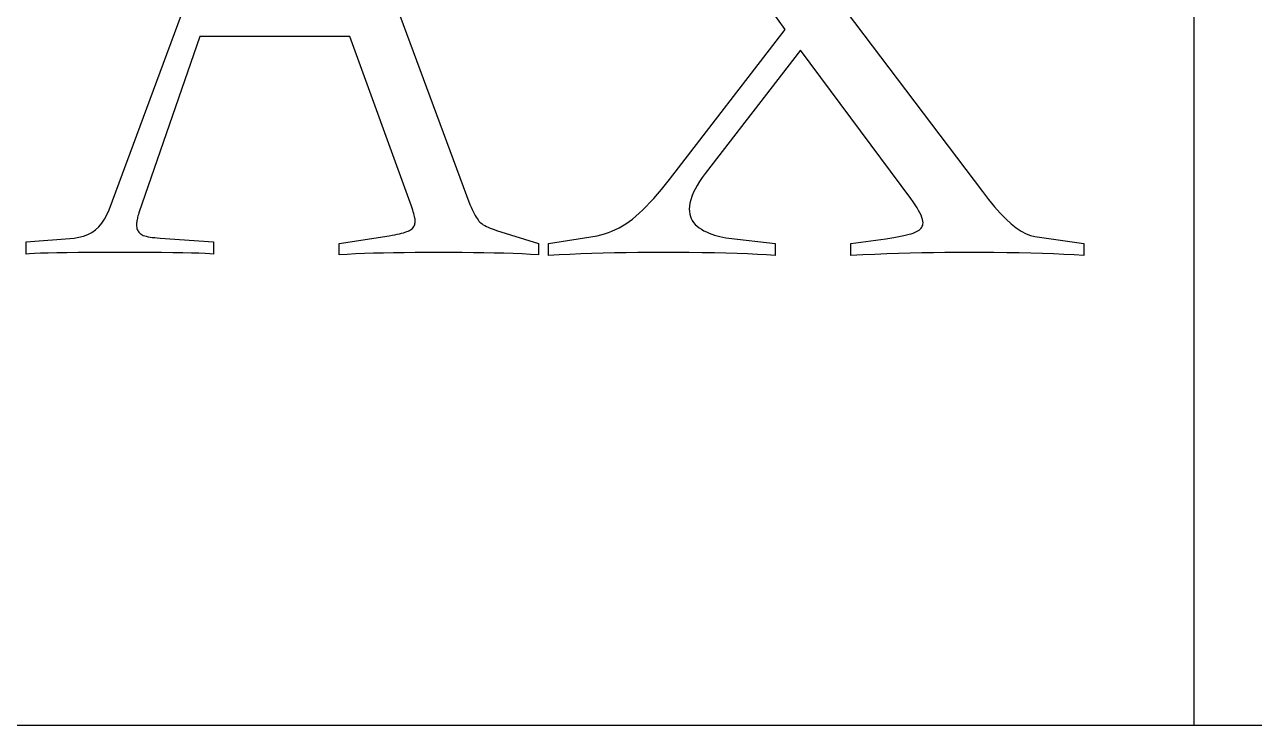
# Model space of a CAD drawing. Header units: millimetres. Extents: x -210 to 210, y -148 to 148.
# Drawn here: x -37.297 to -33.033, y -63.375 to -60.944 of the extents above; entities that cross this region are included whole.
import ezdxf

# ---------------------------------------------------------------- set-up
doc = ezdxf.new("R2010")
doc.units = ezdxf.units.MM
doc.layers.get('0').update_dxf_attribs({"lineweight": 18})

msp = doc.modelspace()

# ---------------------------------------------------------------- linework, layer by layer
at = {"color": 7, "lineweight": 30, "ltscale": 0.175753}
msp.add_line((-33.2415, -63.3748), (-33.2415, -56.3447), dxfattribs=at)
at = {"color": 7, "lineweight": 30, "ltscale": 0.042509}
msp.add_line((-37.0035, -61.5866), (-36.4123, -59.9923), dxfattribs=at)
at = {"color": 7, "lineweight": 30, "ltscale": 0.042007}
msp.add_line((-36.3357, -59.9923), (-35.7524, -61.5681), dxfattribs=at)
at = {"color": 7, "lineweight": 30, "ltscale": 0.020619}
msp.add_line((-34.6596, -60.961), (-35.14, -60.2906), dxfattribs=at)
at = {"color": 7, "lineweight": 30, "ltscale": 0.020773}
msp.add_line((-34.4775, -60.8607), (-33.976, -61.5232), dxfattribs=at)
at = {"color": 7, "lineweight": 30, "ltscale": 0.016419}
msp.add_line((-35.0609, -61.481), (-34.6596, -60.961), dxfattribs=at)
at = {"color": 7, "lineweight": 30, "ltscale": 0.016194}
msp.add_line((-36.6894, -60.9848), (-36.9006, -61.5971), dxfattribs=at)
at = {"color": 7, "lineweight": 30, "ltscale": 0.013}
msp.add_line((-36.1694, -60.9848), (-36.6894, -60.9848), dxfattribs=at)
at = {"color": 7, "lineweight": 30, "ltscale": 0.015656}
msp.add_line((-35.9556, -61.5734), (-36.1694, -60.9848), dxfattribs=at)
at = {"color": 7, "lineweight": 30, "ltscale": 0.013502}
msp.add_line((-34.6068, -61.0323), (-34.9368, -61.4599), dxfattribs=at)
at = {"color": 7, "lineweight": 30, "ltscale": 0.016035}
msp.add_line((-34.2241, -61.547), (-34.6068, -61.0323), dxfattribs=at)
at = {"color": 7, "lineweight": 30, "ltscale": 0.000422991}
msp.add_line((-34.9473, -61.4744), (-34.9567, -61.4885), dxfattribs=at)
at = {"color": 7, "lineweight": 30, "ltscale": 0.000449272}
msp.add_line((-34.9368, -61.4599), (-34.9473, -61.4744), dxfattribs=at)
at = {"color": 7, "lineweight": 30, "ltscale": 0.000525546}
msp.add_line((-35.1023, -61.5321), (-35.0888, -61.516), dxfattribs=at)
at = {"color": 7, "lineweight": 30, "ltscale": 0.00054894}
msp.add_line((-35.0888, -61.516), (-35.0749, -61.499), dxfattribs=at)
at = {"color": 7, "lineweight": 30, "ltscale": 0.000571568}
msp.add_line((-35.0749, -61.499), (-35.0609, -61.481), dxfattribs=at)
at = {"color": 7, "lineweight": 30, "ltscale": 0.000350955}
msp.add_line((-34.9723, -61.5152), (-34.9784, -61.5278), dxfattribs=at)
at = {"color": 7, "lineweight": 30, "ltscale": 0.000374059}
msp.add_line((-34.9651, -61.5021), (-34.9723, -61.5152), dxfattribs=at)
at = {"color": 7, "lineweight": 30, "ltscale": 0.000398631}
msp.add_line((-34.9567, -61.4885), (-34.9651, -61.5021), dxfattribs=at)
at = {"color": 7, "lineweight": 30, "ltscale": 0.000458271}
msp.add_line((-35.1411, -61.5747), (-35.1285, -61.5615), dxfattribs=at)
at = {"color": 7, "lineweight": 30, "ltscale": 0.000480248}
msp.add_line((-35.1285, -61.5615), (-35.1155, -61.5473), dxfattribs=at)
at = {"color": 7, "lineweight": 30, "ltscale": 0.000503117}
msp.add_line((-35.1155, -61.5473), (-35.1023, -61.5321), dxfattribs=at)
at = {"color": 7, "lineweight": 30, "ltscale": 0.000271813}
msp.add_line((-34.99, -61.5629), (-34.9917, -61.5737), dxfattribs=at)
at = {"color": 7, "lineweight": 30, "ltscale": 0.000288848}
msp.add_line((-34.9872, -61.5517), (-34.99, -61.5629), dxfattribs=at)
at = {"color": 7, "lineweight": 30, "ltscale": 0.000308033}
msp.add_line((-34.9833, -61.54), (-34.9872, -61.5517), dxfattribs=at)
at = {"color": 7, "lineweight": 30, "ltscale": 0.000328658}
msp.add_line((-34.9784, -61.5278), (-34.9833, -61.54), dxfattribs=at)
at = {"color": 7, "lineweight": 30, "ltscale": 0.000346491}
msp.add_line((-34.2161, -61.5583), (-34.2241, -61.547), dxfattribs=at)
at = {"color": 7, "lineweight": 30, "ltscale": 0.000321319}
msp.add_line((-34.2089, -61.5689), (-34.2161, -61.5583), dxfattribs=at)
at = {"color": 7, "lineweight": 30, "ltscale": 0.000873477}
msp.add_line((-33.976, -61.5232), (-33.9547, -61.5509), dxfattribs=at)
at = {"color": 7, "lineweight": 30, "ltscale": 0.000809718}
msp.add_line((-33.9547, -61.5509), (-33.9341, -61.5759), dxfattribs=at)
at = {"color": 7, "lineweight": 30, "ltscale": 0.000440914}
msp.add_line((-37.0193, -61.6192), (-37.0109, -61.6037), dxfattribs=at)
at = {"color": 7, "lineweight": 30, "ltscale": 0.000466611}
msp.add_line((-37.0109, -61.6037), (-37.0035, -61.5866), dxfattribs=at)
at = {"color": 7, "lineweight": 30, "ltscale": 0.000128442}
msp.add_line((-36.9021, -61.6023), (-36.9034, -61.6073), dxfattribs=at)
at = {"color": 7, "lineweight": 30, "ltscale": 0.000134827}
msp.add_line((-36.9006, -61.5971), (-36.9021, -61.6023), dxfattribs=at)
at = {"color": 7, "lineweight": 30, "ltscale": 0.000190072}
msp.add_line((-35.9531, -61.5806), (-35.9556, -61.5734), dxfattribs=at)
at = {"color": 7, "lineweight": 30, "ltscale": 0.000177751}
msp.add_line((-35.9509, -61.5873), (-35.9531, -61.5806), dxfattribs=at)
at = {"color": 7, "lineweight": 30, "ltscale": 0.000166078}
msp.add_line((-35.9489, -61.5936), (-35.9509, -61.5873), dxfattribs=at)
at = {"color": 7, "lineweight": 30, "ltscale": 0.000154084}
msp.add_line((-35.9472, -61.5996), (-35.9489, -61.5936), dxfattribs=at)
at = {"color": 7, "lineweight": 30, "ltscale": 0.000141933}
msp.add_line((-35.9457, -61.6051), (-35.9472, -61.5996), dxfattribs=at)
at = {"color": 7, "lineweight": 30, "ltscale": 0.000130096}
msp.add_line((-35.9445, -61.6101), (-35.9457, -61.6051), dxfattribs=at)
at = {"color": 7, "lineweight": 30, "ltscale": 0.000235574}
msp.add_line((-35.7524, -61.5681), (-35.7487, -61.5768), dxfattribs=at)
at = {"color": 7, "lineweight": 30, "ltscale": 0.000221665}
msp.add_line((-35.7487, -61.5768), (-35.7451, -61.5849), dxfattribs=at)
at = {"color": 7, "lineweight": 30, "ltscale": 0.000208174}
msp.add_line((-35.7451, -61.5849), (-35.7415, -61.5924), dxfattribs=at)
at = {"color": 7, "lineweight": 30, "ltscale": 0.000194484}
msp.add_line((-35.7415, -61.5924), (-35.738, -61.5993), dxfattribs=at)
at = {"color": 7, "lineweight": 30, "ltscale": 0.000180933}
msp.add_line((-35.738, -61.5993), (-35.7346, -61.6057), dxfattribs=at)
at = {"color": 7, "lineweight": 30, "ltscale": 0.000167941}
msp.add_line((-35.7346, -61.6057), (-35.7312, -61.6115), dxfattribs=at)
at = {"color": 7, "lineweight": 30, "ltscale": 0.000392826}
msp.add_line((-35.1774, -61.6088), (-35.1656, -61.5984), dxfattribs=at)
at = {"color": 7, "lineweight": 30, "ltscale": 0.000414523}
msp.add_line((-35.1656, -61.5984), (-35.1535, -61.587), dxfattribs=at)
at = {"color": 7, "lineweight": 30, "ltscale": 0.000435901}
msp.add_line((-35.1535, -61.587), (-35.1411, -61.5747), dxfattribs=at)
at = {"color": 7, "lineweight": 30, "ltscale": 0.000257096}
msp.add_line((-34.9917, -61.5737), (-34.9922, -61.5839), dxfattribs=at)
at = {"color": 7, "lineweight": 30, "ltscale": 0.000219605}
msp.add_line((-34.9922, -61.5839), (-34.9918, -61.5927), dxfattribs=at)
at = {"color": 7, "lineweight": 30, "ltscale": 0.000211864}
msp.add_line((-34.9918, -61.5927), (-34.9905, -61.6011), dxfattribs=at)
at = {"color": 7, "lineweight": 30, "ltscale": 0.000206521}
msp.add_line((-34.9905, -61.6011), (-34.9884, -61.6091), dxfattribs=at)
at = {"color": 7, "lineweight": 30, "ltscale": 0.000296803}
msp.add_line((-34.2026, -61.579), (-34.2089, -61.5689), dxfattribs=at)
at = {"color": 7, "lineweight": 30, "ltscale": 0.000272007}
msp.add_line((-34.1971, -61.5884), (-34.2026, -61.579), dxfattribs=at)
at = {"color": 7, "lineweight": 30, "ltscale": 0.000247945}
msp.add_line((-34.1924, -61.5971), (-34.1971, -61.5884), dxfattribs=at)
at = {"color": 7, "lineweight": 30, "ltscale": 0.000224578}
msp.add_line((-34.1886, -61.6053), (-34.1924, -61.5971), dxfattribs=at)
at = {"color": 7, "lineweight": 30, "ltscale": 0.000201392}
msp.add_line((-34.1857, -61.6128), (-34.1886, -61.6053), dxfattribs=at)
at = {"color": 7, "lineweight": 30, "ltscale": 0.000747825}
msp.add_line((-33.9341, -61.5759), (-33.9142, -61.5982), dxfattribs=at)
at = {"color": 7, "lineweight": 30, "ltscale": 0.000687055}
msp.add_line((-33.9142, -61.5982), (-33.8949, -61.6178), dxfattribs=at)
at = {"color": 7, "lineweight": 30, "ltscale": 0.000392606}
msp.add_line((-37.051, -61.6559), (-37.0394, -61.6453), dxfattribs=at)
at = {"color": 7, "lineweight": 30, "ltscale": 0.000403793}
msp.add_line((-37.0394, -61.6453), (-37.0289, -61.6331), dxfattribs=at)
at = {"color": 7, "lineweight": 30, "ltscale": 0.000420282}
msp.add_line((-37.0289, -61.6331), (-37.0193, -61.6192), dxfattribs=at)
at = {"color": 7, "lineweight": 30, "ltscale": 8.18573e-05}
msp.add_line((-36.9084, -61.6361), (-36.9085, -61.6394), dxfattribs=at)
at = {"color": 7, "lineweight": 30, "ltscale": 0.000103067}
msp.add_line((-36.9085, -61.6394), (-36.9084, -61.6435), dxfattribs=at)
at = {"color": 7, "lineweight": 30, "ltscale": 8.7189e-05}
msp.add_line((-36.9082, -61.6326), (-36.9084, -61.6361), dxfattribs=at)
at = {"color": 7, "lineweight": 30, "ltscale": 9.84162e-05}
msp.add_line((-36.9084, -61.6435), (-36.9079, -61.6474), dxfattribs=at)
at = {"color": 7, "lineweight": 30, "ltscale": 9.30366e-05}
msp.add_line((-36.9078, -61.6289), (-36.9082, -61.6326), dxfattribs=at)
at = {"color": 7, "lineweight": 30, "ltscale": 9.46093e-05}
msp.add_line((-36.9079, -61.6474), (-36.9071, -61.6511), dxfattribs=at)
at = {"color": 7, "lineweight": 30, "ltscale": 9.86171e-05}
msp.add_line((-36.9072, -61.625), (-36.9078, -61.6289), dxfattribs=at)
at = {"color": 7, "lineweight": 30, "ltscale": 0.000104293}
msp.add_line((-36.9065, -61.6209), (-36.9072, -61.625), dxfattribs=at)
at = {"color": 7, "lineweight": 30, "ltscale": 0.000110574}
msp.add_line((-36.9056, -61.6166), (-36.9065, -61.6209), dxfattribs=at)
at = {"color": 7, "lineweight": 30, "ltscale": 0.000116246}
msp.add_line((-36.9046, -61.612), (-36.9056, -61.6166), dxfattribs=at)
at = {"color": 7, "lineweight": 30, "ltscale": 0.000122496}
msp.add_line((-36.9034, -61.6073), (-36.9046, -61.612), dxfattribs=at)
at = {"color": 7, "lineweight": 30, "ltscale": 9.64062e-05}
msp.add_line((-35.9521, -61.6506), (-35.9496, -61.6477), dxfattribs=at)
at = {"color": 7, "lineweight": 30, "ltscale": 9.37238e-05}
msp.add_line((-35.9496, -61.6477), (-35.9474, -61.6446), dxfattribs=at)
at = {"color": 7, "lineweight": 30, "ltscale": 9.30241e-05}
msp.add_line((-35.9474, -61.6446), (-35.9456, -61.6414), dxfattribs=at)
at = {"color": 7, "lineweight": 30, "ltscale": 9.37888e-05}
msp.add_line((-35.9456, -61.6414), (-35.9442, -61.6379), dxfattribs=at)
at = {"color": 7, "lineweight": 30, "ltscale": 0.000118391}
msp.add_line((-35.9436, -61.6148), (-35.9445, -61.6101), dxfattribs=at)
at = {"color": 7, "lineweight": 30, "ltscale": 9.56738e-05}
msp.add_line((-35.9442, -61.6379), (-35.9432, -61.6342), dxfattribs=at)
at = {"color": 7, "lineweight": 30, "ltscale": 0.000106804}
msp.add_line((-35.943, -61.619), (-35.9436, -61.6148), dxfattribs=at)
at = {"color": 7, "lineweight": 30, "ltscale": 9.88412e-05}
msp.add_line((-35.9432, -61.6342), (-35.9426, -61.6303), dxfattribs=at)
at = {"color": 7, "lineweight": 30, "ltscale": 9.55024e-05}
msp.add_line((-35.9426, -61.6228), (-35.943, -61.619), dxfattribs=at)
at = {"color": 7, "lineweight": 30, "ltscale": 8.47412e-05}
msp.add_line((-35.9424, -61.6262), (-35.9426, -61.6228), dxfattribs=at)
at = {"color": 7, "lineweight": 30, "ltscale": 0.000102908}
msp.add_line((-35.9426, -61.6303), (-35.9424, -61.6262), dxfattribs=at)
at = {"color": 7, "lineweight": 30, "ltscale": 0.000154804}
msp.add_line((-35.7312, -61.6115), (-35.7278, -61.6167), dxfattribs=at)
at = {"color": 7, "lineweight": 30, "ltscale": 0.000141793}
msp.add_line((-35.7278, -61.6167), (-35.7245, -61.6213), dxfattribs=at)
at = {"color": 7, "lineweight": 30, "ltscale": 0.000129309}
msp.add_line((-35.7245, -61.6213), (-35.7213, -61.6253), dxfattribs=at)
at = {"color": 7, "lineweight": 30, "ltscale": 0.000117965}
msp.add_line((-35.7213, -61.6253), (-35.7181, -61.6288), dxfattribs=at)
at = {"color": 7, "lineweight": 30, "ltscale": 0.000115961}
msp.add_line((-35.7181, -61.6288), (-35.7147, -61.6319), dxfattribs=at)
at = {"color": 7, "lineweight": 30, "ltscale": 0.000125715}
msp.add_line((-35.7147, -61.6319), (-35.7107, -61.635), dxfattribs=at)
at = {"color": 7, "lineweight": 30, "ltscale": 0.000135428}
msp.add_line((-35.7107, -61.635), (-35.7062, -61.6381), dxfattribs=at)
at = {"color": 7, "lineweight": 30, "ltscale": 0.00014622}
msp.add_line((-35.7062, -61.6381), (-35.7012, -61.641), dxfattribs=at)
at = {"color": 7, "lineweight": 30, "ltscale": 0.000156313}
msp.add_line((-35.7012, -61.641), (-35.6956, -61.644), dxfattribs=at)
at = {"color": 7, "lineweight": 30, "ltscale": 0.000168074}
msp.add_line((-35.6956, -61.644), (-35.6896, -61.6469), dxfattribs=at)
at = {"color": 7, "lineweight": 30, "ltscale": 0.00017927}
msp.add_line((-35.6896, -61.6469), (-35.683, -61.6497), dxfattribs=at)
at = {"color": 7, "lineweight": 30, "ltscale": 0.000191483}
msp.add_line((-35.683, -61.6497), (-35.6758, -61.6525), dxfattribs=at)
at = {"color": 7, "lineweight": 30, "ltscale": 0.000341453}
msp.add_line((-35.2479, -61.6552), (-35.2357, -61.6491), dxfattribs=at)
at = {"color": 7, "lineweight": 30, "ltscale": 0.000344179}
msp.add_line((-35.2357, -61.6491), (-35.2237, -61.6423), dxfattribs=at)
at = {"color": 7, "lineweight": 30, "ltscale": 0.000348232}
msp.add_line((-35.2237, -61.6423), (-35.2119, -61.6349), dxfattribs=at)
at = {"color": 7, "lineweight": 30, "ltscale": 0.000353209}
msp.add_line((-35.2119, -61.6349), (-35.2003, -61.6269), dxfattribs=at)
at = {"color": 7, "lineweight": 30, "ltscale": 0.00035866}
msp.add_line((-35.2003, -61.6269), (-35.1888, -61.6183), dxfattribs=at)
at = {"color": 7, "lineweight": 30, "ltscale": 0.000371671}
msp.add_line((-35.1888, -61.6183), (-35.1774, -61.6088), dxfattribs=at)
at = {"color": 7, "lineweight": 30, "ltscale": 0.0002037}
msp.add_line((-34.9884, -61.6091), (-34.9854, -61.6167), dxfattribs=at)
at = {"color": 7, "lineweight": 30, "ltscale": 0.000203057}
msp.add_line((-34.9854, -61.6167), (-34.9817, -61.6239), dxfattribs=at)
at = {"color": 7, "lineweight": 30, "ltscale": 0.000205899}
msp.add_line((-34.9817, -61.6239), (-34.977, -61.6307), dxfattribs=at)
at = {"color": 7, "lineweight": 30, "ltscale": 0.000210729}
msp.add_line((-34.977, -61.6307), (-34.9715, -61.6371), dxfattribs=at)
at = {"color": 7, "lineweight": 30, "ltscale": 0.00021857}
msp.add_line((-34.9715, -61.6371), (-34.9652, -61.6431), dxfattribs=at)
at = {"color": 7, "lineweight": 30, "ltscale": 0.000227475}
msp.add_line((-34.9652, -61.6431), (-34.958, -61.6487), dxfattribs=at)
at = {"color": 7, "lineweight": 30, "ltscale": 0.000239337}
msp.add_line((-34.958, -61.6487), (-34.95, -61.6539), dxfattribs=at)
at = {"color": 7, "lineweight": 30, "ltscale": 0.000105288}
msp.add_line((-34.1888, -61.6502), (-34.1863, -61.6469), dxfattribs=at)
at = {"color": 7, "lineweight": 30, "ltscale": 0.00010155}
msp.add_line((-34.1863, -61.6469), (-34.1844, -61.6433), dxfattribs=at)
at = {"color": 7, "lineweight": 30, "ltscale": 0.000179552}
msp.add_line((-34.1836, -61.6196), (-34.1857, -61.6128), dxfattribs=at)
at = {"color": 7, "lineweight": 30, "ltscale": 0.000100368}
msp.add_line((-34.1844, -61.6433), (-34.183, -61.6395), dxfattribs=at)
at = {"color": 7, "lineweight": 30, "ltscale": 0.000158752}
msp.add_line((-34.1823, -61.6259), (-34.1836, -61.6196), dxfattribs=at)
at = {"color": 7, "lineweight": 30, "ltscale": 0.000100925}
msp.add_line((-34.183, -61.6395), (-34.1822, -61.6356), dxfattribs=at)
at = {"color": 7, "lineweight": 30, "ltscale": 0.000140406}
msp.add_line((-34.1819, -61.6315), (-34.1823, -61.6259), dxfattribs=at)
at = {"color": 7, "lineweight": 30, "ltscale": 0.000103225}
msp.add_line((-34.1822, -61.6356), (-34.1819, -61.6315), dxfattribs=at)
at = {"color": 7, "lineweight": 30, "ltscale": 0.000627809}
msp.add_line((-33.8949, -61.6178), (-33.8763, -61.6347), dxfattribs=at)
at = {"color": 7, "lineweight": 30, "ltscale": 0.000570616}
msp.add_line((-33.8763, -61.6347), (-33.8585, -61.649), dxfattribs=at)
at = {"color": 7, "lineweight": 30, "ltscale": 0.000517368}
msp.add_line((-33.8585, -61.649), (-33.8413, -61.6605), dxfattribs=at)
at = {"color": 7, "lineweight": 30, "ltscale": 0.00417}
msp.add_line((-37.2912, -61.6974), (-37.1249, -61.6842), dxfattribs=at)
at = {"color": 7, "lineweight": 30, "ltscale": 0.000426135}
msp.add_line((-37.1249, -61.6842), (-37.1081, -61.6818), dxfattribs=at)
at = {"color": 7, "lineweight": 30, "ltscale": 0.000408666}
msp.add_line((-37.1081, -61.6818), (-37.0922, -61.6778), dxfattribs=at)
at = {"color": 7, "lineweight": 30, "ltscale": 0.000396304}
msp.add_line((-37.0922, -61.6778), (-37.0774, -61.6721), dxfattribs=at)
at = {"color": 7, "lineweight": 30, "ltscale": 0.00038892}
msp.add_line((-37.0774, -61.6721), (-37.0637, -61.6648), dxfattribs=at)
at = {"color": 7, "lineweight": 30, "ltscale": 0.000387581}
msp.add_line((-37.0637, -61.6648), (-37.051, -61.6559), dxfattribs=at)
at = {"color": 7, "lineweight": 30, "ltscale": 9.12088e-05}
msp.add_line((-36.9071, -61.6511), (-36.906, -61.6546), dxfattribs=at)
at = {"color": 7, "lineweight": 30, "ltscale": 8.93375e-05}
msp.add_line((-36.906, -61.6546), (-36.9045, -61.6578), dxfattribs=at)
at = {"color": 7, "lineweight": 30, "ltscale": 8.79834e-05}
msp.add_line((-36.9045, -61.6578), (-36.9028, -61.6609), dxfattribs=at)
at = {"color": 7, "lineweight": 30, "ltscale": 8.82053e-05}
msp.add_line((-36.9028, -61.6609), (-36.9007, -61.6638), dxfattribs=at)
at = {"color": 7, "lineweight": 30, "ltscale": 8.83537e-05}
msp.add_line((-36.9007, -61.6638), (-36.8984, -61.6664), dxfattribs=at)
at = {"color": 7, "lineweight": 30, "ltscale": 9.10467e-05}
msp.add_line((-36.8984, -61.6664), (-36.8957, -61.6688), dxfattribs=at)
at = {"color": 7, "lineweight": 30, "ltscale": 9.31179e-05}
msp.add_line((-36.8957, -61.6688), (-36.8927, -61.671), dxfattribs=at)
at = {"color": 7, "lineweight": 30, "ltscale": 0.000101351}
msp.add_line((-36.8927, -61.671), (-36.8892, -61.6731), dxfattribs=at)
at = {"color": 7, "lineweight": 30, "ltscale": 0.000115268}
msp.add_line((-36.8892, -61.6731), (-36.8849, -61.6749), dxfattribs=at)
at = {"color": 7, "lineweight": 30, "ltscale": 0.000129394}
msp.add_line((-36.8849, -61.6749), (-36.8801, -61.6767), dxfattribs=at)
at = {"color": 7, "lineweight": 30, "ltscale": 0.000144204}
msp.add_line((-36.8801, -61.6767), (-36.8745, -61.6782), dxfattribs=at)
at = {"color": 7, "lineweight": 30, "ltscale": 0.00016025}
msp.add_line((-36.8745, -61.6782), (-36.8683, -61.6796), dxfattribs=at)
at = {"color": 7, "lineweight": 30, "ltscale": 0.000176707}
msp.add_line((-36.8683, -61.6796), (-36.8613, -61.6809), dxfattribs=at)
at = {"color": 7, "lineweight": 30, "ltscale": 0.000192648}
msp.add_line((-36.8613, -61.6809), (-36.8537, -61.6819), dxfattribs=at)
at = {"color": 7, "lineweight": 30, "ltscale": 0.000208778}
msp.add_line((-36.8537, -61.6819), (-36.8454, -61.6829), dxfattribs=at)
at = {"color": 7, "lineweight": 30, "ltscale": 0.00022589}
msp.add_line((-36.8454, -61.6829), (-36.8364, -61.6836), dxfattribs=at)
at = {"color": 7, "lineweight": 30, "ltscale": 0.000242321}
msp.add_line((-36.8364, -61.6836), (-36.8267, -61.6842), dxfattribs=at)
at = {"color": 7, "lineweight": 30, "ltscale": 0.004631}
msp.add_line((-36.8267, -61.6842), (-36.6419, -61.6974), dxfattribs=at)
at = {"color": 7, "lineweight": 30, "ltscale": 0.004405}
msp.add_line((-36.2064, -61.7027), (-36.0322, -61.6763), dxfattribs=at)
at = {"color": 7, "lineweight": 30, "ltscale": 0.000246652}
msp.add_line((-36.0322, -61.6763), (-36.0225, -61.6747), dxfattribs=at)
at = {"color": 7, "lineweight": 30, "ltscale": 0.000231877}
msp.add_line((-36.0225, -61.6747), (-36.0133, -61.673), dxfattribs=at)
at = {"color": 7, "lineweight": 30, "ltscale": 0.000217143}
msp.add_line((-36.0133, -61.673), (-36.0048, -61.6713), dxfattribs=at)
at = {"color": 7, "lineweight": 30, "ltscale": 0.000202495}
msp.add_line((-36.0048, -61.6713), (-35.9969, -61.6696), dxfattribs=at)
at = {"color": 7, "lineweight": 30, "ltscale": 0.000187954}
msp.add_line((-35.9969, -61.6696), (-35.9896, -61.6677), dxfattribs=at)
at = {"color": 7, "lineweight": 30, "ltscale": 0.000173547}
msp.add_line((-35.9896, -61.6677), (-35.9829, -61.6659), dxfattribs=at)
at = {"color": 7, "lineweight": 30, "ltscale": 0.000159979}
msp.add_line((-35.9829, -61.6659), (-35.9768, -61.6639), dxfattribs=at)
at = {"color": 7, "lineweight": 30, "ltscale": 0.000145291}
msp.add_line((-35.9768, -61.6639), (-35.9714, -61.662), dxfattribs=at)
at = {"color": 7, "lineweight": 30, "ltscale": 0.000132194}
msp.add_line((-35.9714, -61.662), (-35.9665, -61.6599), dxfattribs=at)
at = {"color": 7, "lineweight": 30, "ltscale": 0.000118828}
msp.add_line((-35.9665, -61.6599), (-35.9622, -61.6578), dxfattribs=at)
at = {"color": 7, "lineweight": 30, "ltscale": 0.000109027}
msp.add_line((-35.9622, -61.6578), (-35.9585, -61.6556), dxfattribs=at)
at = {"color": 7, "lineweight": 30, "ltscale": 0.000103547}
msp.add_line((-35.9585, -61.6556), (-35.9551, -61.6532), dxfattribs=at)
at = {"color": 7, "lineweight": 30, "ltscale": 9.91565e-05}
msp.add_line((-35.9551, -61.6532), (-35.9521, -61.6506), dxfattribs=at)
at = {"color": 7, "lineweight": 30, "ltscale": 0.000203244}
msp.add_line((-35.6758, -61.6525), (-35.6682, -61.6552), dxfattribs=at)
at = {"color": 7, "lineweight": 30, "ltscale": 0.000215031}
msp.add_line((-35.6682, -61.6552), (-35.66, -61.6578), dxfattribs=at)
at = {"color": 7, "lineweight": 30, "ltscale": 0.003799}
msp.add_line((-35.66, -61.6578), (-35.5148, -61.7027), dxfattribs=at)
at = {"color": 7, "lineweight": 30, "ltscale": 0.004275}
msp.add_line((-35.4805, -61.7027), (-35.3116, -61.6763), dxfattribs=at)
at = {"color": 7, "lineweight": 30, "ltscale": 0.000335521}
msp.add_line((-35.3116, -61.6763), (-35.2985, -61.6734), dxfattribs=at)
at = {"color": 7, "lineweight": 30, "ltscale": 0.000335729}
msp.add_line((-35.2985, -61.6734), (-35.2856, -61.6698), dxfattribs=at)
at = {"color": 7, "lineweight": 30, "ltscale": 0.000335175}
msp.add_line((-35.2856, -61.6698), (-35.2728, -61.6655), dxfattribs=at)
at = {"color": 7, "lineweight": 30, "ltscale": 0.000336284}
msp.add_line((-35.2728, -61.6655), (-35.2603, -61.6607), dxfattribs=at)
at = {"color": 7, "lineweight": 30, "ltscale": 0.000338056}
msp.add_line((-35.2603, -61.6607), (-35.2479, -61.6552), dxfattribs=at)
at = {"color": 7, "lineweight": 30, "ltscale": 0.000245287}
msp.add_line((-34.95, -61.6539), (-34.9414, -61.6587), dxfattribs=at)
at = {"color": 7, "lineweight": 30, "ltscale": 0.000245237}
msp.add_line((-34.9414, -61.6587), (-34.9327, -61.6631), dxfattribs=at)
at = {"color": 7, "lineweight": 30, "ltscale": 0.000246493}
msp.add_line((-34.9327, -61.6631), (-34.9237, -61.6671), dxfattribs=at)
at = {"color": 7, "lineweight": 30, "ltscale": 0.00024694}
msp.add_line((-34.9237, -61.6671), (-34.9145, -61.6708), dxfattribs=at)
at = {"color": 7, "lineweight": 30, "ltscale": 0.000247791}
msp.add_line((-34.9145, -61.6708), (-34.9051, -61.674), dxfattribs=at)
at = {"color": 7, "lineweight": 30, "ltscale": 0.000250581}
msp.add_line((-34.9051, -61.674), (-34.8955, -61.6768), dxfattribs=at)
at = {"color": 7, "lineweight": 30, "ltscale": 0.000253135}
msp.add_line((-34.8955, -61.6768), (-34.8857, -61.6793), dxfattribs=at)
at = {"color": 7, "lineweight": 30, "ltscale": 0.000256159}
msp.add_line((-34.8857, -61.6793), (-34.8756, -61.6813), dxfattribs=at)
at = {"color": 7, "lineweight": 30, "ltscale": 0.000258884}
msp.add_line((-34.8756, -61.6813), (-34.8654, -61.683), dxfattribs=at)
at = {"color": 7, "lineweight": 30, "ltscale": 0.000263551}
msp.add_line((-34.8654, -61.683), (-34.8549, -61.6842), dxfattribs=at)
at = {"color": 7, "lineweight": 30, "ltscale": 0.004052}
msp.add_line((-34.8549, -61.6842), (-34.6939, -61.7027), dxfattribs=at)
at = {"color": 7, "lineweight": 30, "ltscale": 0.003061}
msp.add_line((-34.4326, -61.7027), (-34.3112, -61.6869), dxfattribs=at)
at = {"color": 7, "lineweight": 30, "ltscale": 0.000361726}
msp.add_line((-34.3112, -61.6869), (-34.2969, -61.6847), dxfattribs=at)
at = {"color": 7, "lineweight": 30, "ltscale": 0.000339222}
msp.add_line((-34.2969, -61.6847), (-34.2835, -61.6826), dxfattribs=at)
at = {"color": 7, "lineweight": 30, "ltscale": 0.000316775}
msp.add_line((-34.2835, -61.6826), (-34.271, -61.6804), dxfattribs=at)
at = {"color": 7, "lineweight": 30, "ltscale": 0.000293576}
msp.add_line((-34.271, -61.6804), (-34.2595, -61.6782), dxfattribs=at)
at = {"color": 7, "lineweight": 30, "ltscale": 0.000271282}
msp.add_line((-34.2595, -61.6782), (-34.2489, -61.676), dxfattribs=at)
at = {"color": 7, "lineweight": 30, "ltscale": 0.000249097}
msp.add_line((-34.2489, -61.676), (-34.2392, -61.6737), dxfattribs=at)
at = {"color": 7, "lineweight": 30, "ltscale": 0.000227055}
msp.add_line((-34.2392, -61.6737), (-34.2304, -61.6714), dxfattribs=at)
at = {"color": 7, "lineweight": 30, "ltscale": 0.000204361}
msp.add_line((-34.2304, -61.6714), (-34.2225, -61.6691), dxfattribs=at)
at = {"color": 7, "lineweight": 30, "ltscale": 0.000182757}
msp.add_line((-34.2225, -61.6691), (-34.2156, -61.6668), dxfattribs=at)
at = {"color": 7, "lineweight": 30, "ltscale": 0.000161511}
msp.add_line((-34.2156, -61.6668), (-34.2096, -61.6644), dxfattribs=at)
at = {"color": 7, "lineweight": 30, "ltscale": 0.000145739}
msp.add_line((-34.2096, -61.6644), (-34.2043, -61.662), dxfattribs=at)
at = {"color": 7, "lineweight": 30, "ltscale": 0.000134945}
msp.add_line((-34.2043, -61.662), (-34.1996, -61.6593), dxfattribs=at)
at = {"color": 7, "lineweight": 30, "ltscale": 0.000125592}
msp.add_line((-34.1996, -61.6593), (-34.1955, -61.6565), dxfattribs=at)
at = {"color": 7, "lineweight": 30, "ltscale": 0.000117638}
msp.add_line((-34.1955, -61.6565), (-34.1919, -61.6535), dxfattribs=at)
at = {"color": 7, "lineweight": 30, "ltscale": 0.000110626}
msp.add_line((-34.1919, -61.6535), (-34.1888, -61.6502), dxfattribs=at)
at = {"color": 7, "lineweight": 30, "ltscale": 0.000468311}
msp.add_line((-33.8413, -61.6605), (-33.8248, -61.6694), dxfattribs=at)
at = {"color": 7, "lineweight": 30, "ltscale": 0.00042405}
msp.add_line((-33.8248, -61.6694), (-33.809, -61.6755), dxfattribs=at)
at = {"color": 7, "lineweight": 30, "ltscale": 0.00038737}
msp.add_line((-33.809, -61.6755), (-33.7939, -61.679), dxfattribs=at)
at = {"color": 7, "lineweight": 30, "ltscale": 0.004265}
msp.add_line((-33.7939, -61.679), (-33.6249, -61.7027), dxfattribs=at)
at = {"color": 7, "lineweight": 30, "ltscale": 0.001056}
for p, q in [((-37.2912, -61.7397), (-37.2912, -61.6974)), ((-36.6419, -61.6974), (-36.6419, -61.7397)), ((-35.4805, -61.7449), (-35.4805, -61.7027)), ((-34.6939, -61.7027), (-34.6939, -61.7449)), ((-34.4326, -61.7449), (-34.4326, -61.7027)), ((-33.6249, -61.7027), (-33.6249, -61.7449))]:
    msp.add_line(p, q, dxfattribs=at)
at = {"color": 7, "lineweight": 30, "ltscale": 0.000979657}
for p, q in [((-37.1111, -61.7349), (-37.1503, -61.7352)), ((-36.7829, -61.7352), (-36.8221, -61.7349))]:
    msp.add_line(p, q, dxfattribs=at)
at = {"color": 7, "lineweight": 30, "ltscale": 0.001092}
msp.add_line((-37.0674, -61.7346), (-37.1111, -61.7349), dxfattribs=at)
at = {"color": 7, "lineweight": 30, "ltscale": 0.001205}
msp.add_line((-37.0192, -61.7344), (-37.0674, -61.7346), dxfattribs=at)
at = {"color": 7, "lineweight": 30, "ltscale": 0.001316}
msp.add_line((-36.9666, -61.7344), (-37.0192, -61.7344), dxfattribs=at)
at = {"color": 7, "lineweight": 30, "ltscale": 0.001317}
msp.add_line((-36.9139, -61.7344), (-36.9666, -61.7344), dxfattribs=at)
at = {"color": 7, "lineweight": 30, "ltscale": 0.001204}
msp.add_line((-36.8658, -61.7346), (-36.9139, -61.7344), dxfattribs=at)
at = {"color": 7, "lineweight": 30, "ltscale": 0.001093}
msp.add_line((-36.8221, -61.7349), (-36.8658, -61.7346), dxfattribs=at)
at = {"color": 7, "lineweight": 30, "ltscale": 0.000989914}
for p, q in [((-36.2064, -61.7423), (-36.2064, -61.7027)), ((-35.5148, -61.7027), (-35.5148, -61.7423))]:
    msp.add_line(p, q, dxfattribs=at)
at = {"color": 7, "lineweight": 30, "ltscale": 0.000959829}
for p, q in [((-35.942, -61.7347), (-35.9804, -61.7351)), ((-35.7408, -61.7351), (-35.7792, -61.7347))]:
    msp.add_line(p, q, dxfattribs=at)
at = {"color": 7, "lineweight": 30, "ltscale": 0.000998706}
for p, q in [((-35.9021, -61.7345), (-35.942, -61.7347)), ((-35.7792, -61.7347), (-35.8192, -61.7345))]:
    msp.add_line(p, q, dxfattribs=at)
at = {"color": 7, "lineweight": 30, "ltscale": 0.001036}
msp.add_line((-35.8606, -61.7344), (-35.9021, -61.7345), dxfattribs=at)
at = {"color": 7, "lineweight": 30, "ltscale": 0.001037}
msp.add_line((-35.8192, -61.7345), (-35.8606, -61.7344), dxfattribs=at)
at = {"color": 7, "lineweight": 30, "ltscale": 0.001019}
msp.add_line((-35.1705, -61.7348), (-35.2113, -61.7353), dxfattribs=at)
at = {"color": 7, "lineweight": 30, "ltscale": 0.001034}
for p, q in [((-35.1292, -61.7345), (-35.1705, -61.7348)), ((-34.3076, -61.7396), (-34.3489, -61.7411))]:
    msp.add_line(p, q, dxfattribs=at)
at = {"color": 7, "lineweight": 30, "ltscale": 0.001049}
msp.add_line((-35.0872, -61.7344), (-35.1292, -61.7345), dxfattribs=at)
at = {"color": 7, "lineweight": 30, "ltscale": 0.001215}
msp.add_line((-35.0386, -61.7345), (-35.0872, -61.7344), dxfattribs=at)
at = {"color": 7, "lineweight": 30, "ltscale": 0.001164}
msp.add_line((-34.9921, -61.7348), (-35.0386, -61.7345), dxfattribs=at)
at = {"color": 7, "lineweight": 30, "ltscale": 0.001112}
msp.add_line((-34.9476, -61.7353), (-34.9921, -61.7348), dxfattribs=at)
at = {"color": 7, "lineweight": 30, "ltscale": 0.000986566}
msp.add_line((-34.1066, -61.7348), (-34.1461, -61.7353), dxfattribs=at)
at = {"color": 7, "lineweight": 30, "ltscale": 0.000977358}
msp.add_line((-34.0675, -61.7345), (-34.1066, -61.7348), dxfattribs=at)
at = {"color": 7, "lineweight": 30, "ltscale": 0.000968174}
msp.add_line((-34.0288, -61.7344), (-34.0675, -61.7345), dxfattribs=at)
at = {"color": 7, "lineweight": 30, "ltscale": 0.001182}
msp.add_line((-33.9815, -61.7345), (-34.0288, -61.7344), dxfattribs=at)
at = {"color": 7, "lineweight": 30, "ltscale": 0.001144}
msp.add_line((-33.9358, -61.7348), (-33.9815, -61.7345), dxfattribs=at)
at = {"color": 7, "lineweight": 30, "ltscale": 0.001105}
msp.add_line((-33.8916, -61.7353), (-33.9358, -61.7348), dxfattribs=at)
at = {"color": 7, "lineweight": 30, "ltscale": 0.000307733}
for p, q in [((-37.279, -61.7387), (-37.2912, -61.7397)), ((-36.6419, -61.7397), (-36.6542, -61.7387))]:
    msp.add_line(p, q, dxfattribs=at)
at = {"color": 7, "lineweight": 30, "ltscale": 0.000419448}
msp.add_line((-37.2622, -61.7378), (-37.279, -61.7387), dxfattribs=at)
at = {"color": 7, "lineweight": 30, "ltscale": 0.000532139}
msp.add_line((-37.2409, -61.737), (-37.2622, -61.7378), dxfattribs=at)
at = {"color": 7, "lineweight": 30, "ltscale": 0.000643387}
for p, q in [((-37.2152, -61.7363), (-37.2409, -61.737)), ((-36.6922, -61.737), (-36.7179, -61.7363))]:
    msp.add_line(p, q, dxfattribs=at)
at = {"color": 7, "lineweight": 30, "ltscale": 0.000755449}
for p, q in [((-37.185, -61.7357), (-37.2152, -61.7363)), ((-36.7179, -61.7363), (-36.7481, -61.7357))]:
    msp.add_line(p, q, dxfattribs=at)
at = {"color": 7, "lineweight": 30, "ltscale": 0.000868308}
for p, q in [((-37.1503, -61.7352), (-37.185, -61.7357)), ((-36.7481, -61.7357), (-36.7829, -61.7352))]:
    msp.add_line(p, q, dxfattribs=at)
at = {"color": 7, "lineweight": 30, "ltscale": 0.000531376}
msp.add_line((-36.671, -61.7378), (-36.6922, -61.737), dxfattribs=at)
at = {"color": 7, "lineweight": 30, "ltscale": 0.00042021}
msp.add_line((-36.6542, -61.7387), (-36.671, -61.7378), dxfattribs=at)
at = {"color": 7, "lineweight": 30, "ltscale": 0.000693016}
for p, q in [((-36.1787, -61.7408), (-36.2064, -61.7423)), ((-35.5148, -61.7423), (-35.5425, -61.7408))]:
    msp.add_line(p, q, dxfattribs=at)
at = {"color": 7, "lineweight": 30, "ltscale": 0.000731667}
for p, q in [((-36.1495, -61.7395), (-36.1787, -61.7408)), ((-35.5425, -61.7408), (-35.5717, -61.7395))]:
    msp.add_line(p, q, dxfattribs=at)
at = {"color": 7, "lineweight": 30, "ltscale": 0.000768856}
msp.add_line((-36.1187, -61.7383), (-36.1495, -61.7395), dxfattribs=at)
at = {"color": 7, "lineweight": 30, "ltscale": 0.000807594}
msp.add_line((-36.0865, -61.7372), (-36.1187, -61.7383), dxfattribs=at)
at = {"color": 7, "lineweight": 30, "ltscale": 0.000845617}
for p, q in [((-36.0526, -61.7364), (-36.0865, -61.7372)), ((-35.6348, -61.7372), (-35.6686, -61.7364))]:
    msp.add_line(p, q, dxfattribs=at)
at = {"color": 7, "lineweight": 30, "ltscale": 0.000883666}
for p, q in [((-36.0173, -61.7357), (-36.0526, -61.7364)), ((-35.6686, -61.7364), (-35.7039, -61.7357))]:
    msp.add_line(p, q, dxfattribs=at)
at = {"color": 7, "lineweight": 30, "ltscale": 0.000922496}
for p, q in [((-35.9804, -61.7351), (-36.0173, -61.7357)), ((-35.7039, -61.7357), (-35.7408, -61.7351))]:
    msp.add_line(p, q, dxfattribs=at)
at = {"color": 7, "lineweight": 30, "ltscale": 0.000806832}
msp.add_line((-35.6025, -61.7383), (-35.6348, -61.7372), dxfattribs=at)
at = {"color": 7, "lineweight": 30, "ltscale": 0.000769618}
msp.add_line((-35.5717, -61.7395), (-35.6025, -61.7383), dxfattribs=at)
at = {"color": 7, "lineweight": 30, "ltscale": 0.000919186}
msp.add_line((-35.4438, -61.7429), (-35.4805, -61.7449), dxfattribs=at)
at = {"color": 7, "lineweight": 30, "ltscale": 0.000933389}
msp.add_line((-35.4065, -61.7411), (-35.4438, -61.7429), dxfattribs=at)
at = {"color": 7, "lineweight": 30, "ltscale": 0.000948401}
msp.add_line((-35.3686, -61.7396), (-35.4065, -61.7411), dxfattribs=at)
at = {"color": 7, "lineweight": 30, "ltscale": 0.000961917}
msp.add_line((-35.3302, -61.7382), (-35.3686, -61.7396), dxfattribs=at)
at = {"color": 7, "lineweight": 30, "ltscale": 0.00097623}
msp.add_line((-35.2911, -61.737), (-35.3302, -61.7382), dxfattribs=at)
at = {"color": 7, "lineweight": 30, "ltscale": 0.000990578}
msp.add_line((-35.2515, -61.7361), (-35.2911, -61.737), dxfattribs=at)
at = {"color": 7, "lineweight": 30, "ltscale": 0.001006}
for p, q in [((-35.2113, -61.7353), (-35.2515, -61.7361)), ((-34.1859, -61.7361), (-34.2261, -61.737))]:
    msp.add_line(p, q, dxfattribs=at)
at = {"color": 7, "lineweight": 30, "ltscale": 0.001061}
msp.add_line((-34.9052, -61.7361), (-34.9476, -61.7353), dxfattribs=at)
at = {"color": 7, "lineweight": 30, "ltscale": 0.001009}
msp.add_line((-34.8649, -61.737), (-34.9052, -61.7361), dxfattribs=at)
at = {"color": 7, "lineweight": 30, "ltscale": 0.000957928}
msp.add_line((-34.8266, -61.7382), (-34.8649, -61.737), dxfattribs=at)
at = {"color": 7, "lineweight": 30, "ltscale": 0.000907022}
msp.add_line((-34.7903, -61.7396), (-34.8266, -61.7382), dxfattribs=at)
at = {"color": 7, "lineweight": 30, "ltscale": 0.000855413}
msp.add_line((-34.7561, -61.7411), (-34.7903, -61.7396), dxfattribs=at)
at = {"color": 7, "lineweight": 30, "ltscale": 0.000804625}
msp.add_line((-34.724, -61.7429), (-34.7561, -61.7411), dxfattribs=at)
at = {"color": 7, "lineweight": 30, "ltscale": 0.000753168}
msp.add_line((-34.6939, -61.7449), (-34.724, -61.7429), dxfattribs=at)
at = {"color": 7, "lineweight": 30, "ltscale": 0.001053}
msp.add_line((-34.3906, -61.7429), (-34.4326, -61.7449), dxfattribs=at)
at = {"color": 7, "lineweight": 30, "ltscale": 0.001043}
msp.add_line((-34.3489, -61.7411), (-34.3906, -61.7429), dxfattribs=at)
at = {"color": 7, "lineweight": 30, "ltscale": 0.001024}
msp.add_line((-34.2667, -61.7382), (-34.3076, -61.7396), dxfattribs=at)
at = {"color": 7, "lineweight": 30, "ltscale": 0.001014}
msp.add_line((-34.2261, -61.737), (-34.2667, -61.7382), dxfattribs=at)
at = {"color": 7, "lineweight": 30, "ltscale": 0.000995811}
msp.add_line((-34.1461, -61.7353), (-34.1859, -61.7361), dxfattribs=at)
at = {"color": 7, "lineweight": 30, "ltscale": 0.001068}
msp.add_line((-33.8489, -61.7361), (-33.8916, -61.7353), dxfattribs=at)
at = {"color": 7, "lineweight": 30, "ltscale": 0.001029}
msp.add_line((-33.8077, -61.737), (-33.8489, -61.7361), dxfattribs=at)
at = {"color": 7, "lineweight": 30, "ltscale": 0.000991482}
msp.add_line((-33.7681, -61.7382), (-33.8077, -61.737), dxfattribs=at)
at = {"color": 7, "lineweight": 30, "ltscale": 0.000952767}
msp.add_line((-33.73, -61.7396), (-33.7681, -61.7382), dxfattribs=at)
at = {"color": 7, "lineweight": 30, "ltscale": 0.000914862}
msp.add_line((-33.6934, -61.7411), (-33.73, -61.7396), dxfattribs=at)
at = {"color": 7, "lineweight": 30, "ltscale": 0.000876239}
msp.add_line((-33.6584, -61.7429), (-33.6934, -61.7411), dxfattribs=at)
at = {"color": 7, "lineweight": 30, "ltscale": 0.000839208}
msp.add_line((-33.6249, -61.7449), (-33.6584, -61.7429), dxfattribs=at)
at = {"color": 7, "lineweight": 30, "ltscale": 0.375}
msp.add_line((-33.2415, -63.3748), (-48.2415, -63.3748), dxfattribs=at)
at = {"color": 7, "lineweight": 30, "ltscale": 0.18125}
msp.add_line((-25.9915, -63.3748), (-33.2415, -63.3748), dxfattribs=at)

doc.saveas('drawing.dxf')
